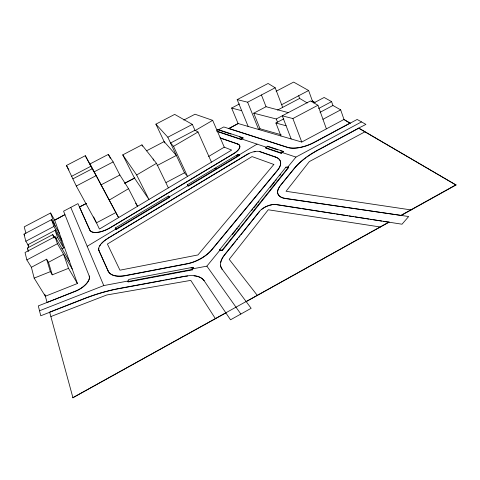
<?xml version="1.0" encoding="UTF-8"?>
<svg xmlns="http://www.w3.org/2000/svg" width="480" height="480" viewBox="0 0 480 480"><rect width="100%" height="100%" fill="white"/><g stroke="black" fill="none" stroke-linecap="round" stroke-linejoin="round"><path stroke-width="0.72" d="M192.414 269.886L192.198 269.448L192.966 267.282L128.79 279.432L127.83 281.556L128.064 281.982L192.414 269.886L193.182 267.726L192.966 267.282M219.474 249.966L222.144 250.14L288.552 167.07L288.714 167.49L222.354 250.578L219.678 250.41L219.474 249.966L285.984 167.124L288.552 167.07M232.32 234.654L235.596 230.568M236.532 229.398L237.468 228.234M238.404 227.064L239.34 225.9M251.514 210.726L252.918 208.974M253.854 207.81L257.13 203.724M258.066 202.56L259.002 201.39M270.234 187.386L274.452 182.136M275.388 180.966L276.324 179.802M279.6 175.716L280.536 174.546M220.572 265.074A26.034 14.016 -24.2 0 0 222.078 269.19L221.994 269.01A26.04 14.016 -24.2 0 1 224.424 254.94L259.698 211.2A11.94 5.976 -22.5 0 1 276.432 204.54L389.076 222.198L72.858 397.722L225.876 312.912M280.212 185.766L294.012 168.654A60.012 28.74 -19.1 0 1 317.754 150.096L358.728 128.07L456 184.998L401.238 215.442L285.276 198.366A21.696 10.5 -21.1 0 1 280.212 185.766L294.078 168.828A60 28.752 -19.1 0 1 305.76 157.872M220.71 262.716A26.034 14.016 -24.2 0 1 224.502 255.12L235.788 241.122M236.73 239.958L237.672 238.788M238.614 237.624L240.024 235.872M240.966 234.708L259.698 211.2M192.144 268.926L206.874 266.148L220.14 249.906M287.418 167.538L295.944 157.092L361.494 121.908M108.06 270.894A29.73 14.268 -28.4 0 0 125.736 275.472L186.948 263.73A24.834 12.522 -26.2 0 0 211.692 249.72L277.368 170.34A26.016 11.772 -22.6 0 0 275.568 157.014L260.142 151.674A11.094 4.848 -22.7 0 0 246.714 154.614L107.484 238.56A14.628 6.642 -28.6 0 0 98.91 250.506L108.156 271.062A29.724 14.274 -28.4 0 0 125.826 275.64L187.038 263.904A24.828 12.522 -26.2 0 0 211.776 249.894L277.434 170.508A26.016 11.772 -22.6 0 0 275.634 157.176L275.568 157.014M265.506 147.696L281.046 152.904L283.26 151.368L283.422 151.782L281.208 153.312L265.668 148.092L265.506 147.696L267.678 146.214L283.26 151.368M216.438 130.962L240.804 139.116L242.892 137.712L243.054 138.09L240.96 139.494L217.29 131.562M115.224 228.066L168.432 196.08L169.494 196.95L169.686 197.34L116.34 229.44L115.224 228.066L116.34 229.44M187.284 184.842L238.128 154.278L239.382 154.998L239.55 155.388L188.58 186.06L187.284 184.842L188.58 186.06M214.782 168.804L216.054 168.042M236.388 155.814L237.66 155.052M87.186 246.3L116.67 228.564M167.952 197.712L188.466 185.376M239.112 154.914L257.058 144.12M116.13 229.05L169.494 196.95M188.4 185.67L239.382 154.998M249.084 153.552A11.094 4.848 -22.7 0 0 246.78 154.776L107.484 238.56M86.37 203.364L79.452 207.006L89.742 229.92A17.424 7.476 -28.2 0 0 110.406 227.514L233.616 153.588A12.51 5.25 -23.4 0 0 237.744 143.964L220.128 137.868M89.742 229.92L89.826 230.07A17.424 7.482 -28.2 0 0 110.49 227.67L233.682 153.744A12.51 5.25 -23.4 0 0 237.81 144.12L237.744 143.964M208.614 156.48L224.262 147.174L212.67 120.348L195.006 114.228L183.798 120.072M109.302 200.052L128.544 188.7L119.868 175.014L113.148 161.928L108.33 154.398L89.73 164.082L85.29 155.712L66.462 165.48L76.29 186.024L96.462 222.84L115.836 212.568L118.608 217.608L89.52 163.35M156.498 163.332L141.93 144.87L122.76 154.872L136.656 174.984L156.498 163.332L168.378 187.878M194.748 130.812L212.67 120.348M198.018 132.006L194.958 130.236L170.544 143.022L173.532 146.328L198.018 132.006L211.452 162.156M389.01 222L246.18 301.626M401.172 215.238L455.946 184.8M318.468 149.916L358.134 128.586M239.472 103.944L231.642 108.042L238.134 123.648L228.786 128.568L238.074 123.504L301.764 142.044L343.98 119.466L350.166 123.204L344.652 119.988M228.726 128.424L287.604 147.324A22.728 9.828 -20.7 0 0 314.118 142.332L350.106 123.036M218.01 129.984L223.77 126.954L287.67 147.486A22.728 9.834 -20.7 0 0 314.178 142.5L357.162 119.454L365.916 124.404L358.728 128.07M322.962 119.298L340.68 109.86L344.04 119.628M318.66 108.486L331.584 101.628L332.928 105.48L340.68 109.86M61.872 248.886L64.494 247.494M320.04 112.332L332.928 105.48M45.444 296.4L34.158 278.124L31.392 267.282L46.608 259.188L48.474 262.302L52.272 274.83L68.514 268.344L77.424 283.512L45.342 296.244M48.474 262.302L63.582 254.256L68.514 268.344M28.302 251.628L27.378 248.028L52.758 234.612L54.48 237.564M281.136 134.748L260.016 128.772L253.74 113.19L276.252 118.974L310.53 100.914L317.934 105.252L326.394 128.874M69.57 261.63L55.002 236.67L25.032 252.522L26.868 259.926L31.392 267.282M260.016 128.772L258.654 129.492L247.632 102.198L237.168 99.63L248.16 126.438M311.1 101.742L312.42 101.046L308.616 90.504L293.64 82.092L276.12 91.284M55.764 238.428L57.552 237.48L55.062 230.364L61.05 240.672L63.642 247.944L57.552 237.48M280.968 135.99L275.898 123.012L283.812 118.824M313.752 102.966L324.132 97.47L331.584 101.628M166.134 182.532L184.476 172.812L187.572 176.418L173.532 146.328M61.05 240.672L61.884 240.228L53.892 226.446L51.516 219.666L24 234.138L25.836 241.242L28.704 245.97M291.174 138.966L282.288 115.848L292.878 118.542L317.934 105.252M26.868 259.926L57.42 243.726L55.002 236.67M157.074 165.582L176.352 155.43L164.136 141.606L146.484 150.84M124.62 183.228L134.52 178.014M86.448 203.508L79.452 207.006M124.902 183.258L134.856 178.02M281.646 104.718L308.616 90.504M25.836 241.242L53.892 226.446M277.5 110.1L299.646 98.418L307.266 102.966M55.902 229.92L27.93 244.692L28.638 247.398M100.962 184.932L119.868 175.014M77.424 283.512L54.648 220.062L64.92 214.656L54.726 220.206L50.574 213.012L24.216 226.848L25.914 233.28M253.74 113.19L266.046 106.716L288.282 112.614M113.148 161.928L94.056 171.9L90.09 164.73M237.168 99.63L268.104 83.466L275.172 87.768L282.666 107.376M192.348 124.404L174.678 114.396L155.904 124.152L167.832 137.22L192.348 124.404L194.958 130.236M76.29 186.024L96.234 175.596L115.836 212.568M247.632 102.198L275.172 87.768M71.55 176.346L91.08 166.17L96.234 175.596M72.912 178.83L92.406 168.666M216.906 130.122L218.076 129.51L242.892 137.712M34.158 278.124L50.358 271.644L52.272 274.83M86.292 297.972A148.842 82.482 -35.1 0 0 83.91 298.89L40.758 315.774L38.304 305.898L75.492 291.282A14.748 6.9 -30.7 0 0 89.256 276.126L89.166 275.964A14.748 6.894 -30.7 0 1 75.396 291.12L47.082 302.448L44.778 294.144M39.516 310.776L103.764 285.582L128.064 281.004M72.978 397.908L49.644 312.096L83.814 298.722A148.86 82.464 -35.1 0 1 119.112 288.45L185.448 276.168A28.878 15.66 -27.9 0 1 204.036 280.602L230.532 319.794L251.142 308.304L221.994 269.01M190.992 268.134L193.182 267.726M127.83 281.556L192.198 269.448M116.328 289.182A148.842 82.482 -35.1 0 1 119.202 288.624L164.16 280.296M165.636 280.026L169.32 279.342M170.796 279.072L185.448 276.168M277.686 192.852A21.69 10.5 -21.1 0 0 285.348 198.546L408.666 216.522L402.018 224.208L383.154 221.28M277.248 204.828L300.948 208.512M302.43 208.74L319.464 211.386M320.94 211.614L335.016 213.804M336.498 214.032L347.604 215.754M349.086 215.988L353.526 216.678M355.008 216.906L369.084 219.09M370.56 219.324L372.042 219.552M373.524 219.78L381.672 221.046M231.642 108.042L241.704 110.7M275.898 123.012L286.104 125.772M218.946 130.11L231 134.1M239.508 136.92L243.054 138.09M268.542 146.844L277.752 149.898M280.59 150.84L283.422 151.782M241.494 138.924L266.958 147.42M281.808 152.376L295.944 157.092M220.194 138.018L237.81 144.12M259.404 151.614A11.094 4.848 -22.7 0 1 260.208 151.83L275.634 157.176M224.166 147.132L231.654 150.09L99.432 229.056L93.624 216.9M312.276 100.962L314.928 102.51M312.33 101.118L314.916 102.624M359.4 128.598L456 184.998M169.686 197.34L168.432 196.08M206.874 266.148L240.858 314.04M135.6 203.172L137.556 206.292L128.544 188.7M50.904 316.536L106.776 294.978L190.776 280.38L215.448 318.708M27.378 248.028L28.092 249.204M24 234.138L24.762 235.398M57.42 243.726L72.228 269.034M51.516 219.666L59.376 233.25M98.91 250.506L108.156 271.062M85.29 155.712L91.08 166.17M66.462 165.48L68.94 170.016M108.33 154.398L110.352 158.322M122.76 154.872L134.448 178.05L148.95 199.482L136.656 174.984M204.036 280.602L204.126 280.782A28.872 15.666 -28 0 0 196.902 276.306M141.93 144.87L142.578 146.196M153.066 158.976L153.678 160.236M155.904 124.152L164.76 142.938M167.832 137.22L184.476 172.812M222.144 250.14L222.354 250.578M257.34 295.428L229.206 259.338L268.248 209.778L380.418 227.01M89.826 230.07L77.952 203.622L63.576 211.182L89.256 276.126M238.128 154.278L238.29 154.668M70.77 207.402L103.764 285.582M240.804 139.116L240.96 139.494M276.432 204.54L276.504 204.714A11.934 5.982 -22.5 0 0 272.736 204.714M267.678 146.214L267.834 146.61M281.046 152.904L281.208 153.312M285.984 167.124L286.152 167.544M261.432 94.968L266.046 106.716M276.252 118.974L277.494 122.172M292.878 118.542L301.764 142.044M317.754 150.096L317.814 150.264A60 28.752 -19.1 0 0 315.966 151.284M298.662 95.748L299.646 98.418M50.574 213.012L55.176 225.99M52.758 234.612L53.928 238.062M364.932 131.832L309.318 161.592L286.056 191.286L411.132 209.94M46.608 259.188L50.358 271.644M254.028 151.872A11.094 4.848 -22.7 0 1 255.234 151.644M186.234 276.222A28.872 15.666 -28 0 1 187.608 276.018M194.052 275.85A28.872 15.666 -28 0 1 196.356 276.186M86.892 297.744A148.842 82.482 -35.1 0 1 92.844 295.614M93.438 295.41A148.842 82.482 -35.1 0 1 95.808 294.624M96.402 294.432A148.842 82.482 -35.1 0 1 101.724 292.8M102.318 292.632A148.842 82.482 -35.1 0 1 107.016 291.342M107.604 291.192A148.842 82.482 -35.1 0 1 113.436 289.794M114.156 289.638A148.842 82.482 -35.1 0 1 115.608 289.332M306.81 157.104A60 28.752 -19.1 0 1 315.36 151.626M99 250.662A14.628 6.642 -28.6 0 1 98.874 248.064M99.738 246.012A14.628 6.642 -28.6 0 1 100.44 244.932M101.304 243.84A14.628 6.642 -28.6 0 1 104.304 240.984M104.742 240.642A14.628 6.642 -28.6 0 1 105.648 239.976M106.116 239.652A14.628 6.642 -28.6 0 1 107.076 239.022M277.662 191.568A21.69 10.5 -21.1 0 1 279.906 186.42M261.786 209.376A11.934 5.982 -22.5 0 1 262.608 208.746M263.04 208.44A11.934 5.982 -22.5 0 1 266.928 206.322M267.45 206.106A11.934 5.982 -22.5 0 1 271.698 204.87M273.852 164.46L197.94 254.946L119.952 270.186L107.406 244.05L252.06 156.588L273.852 164.46M218.232 129.876L218.076 129.51L218.226 129.87"/></g></svg>
